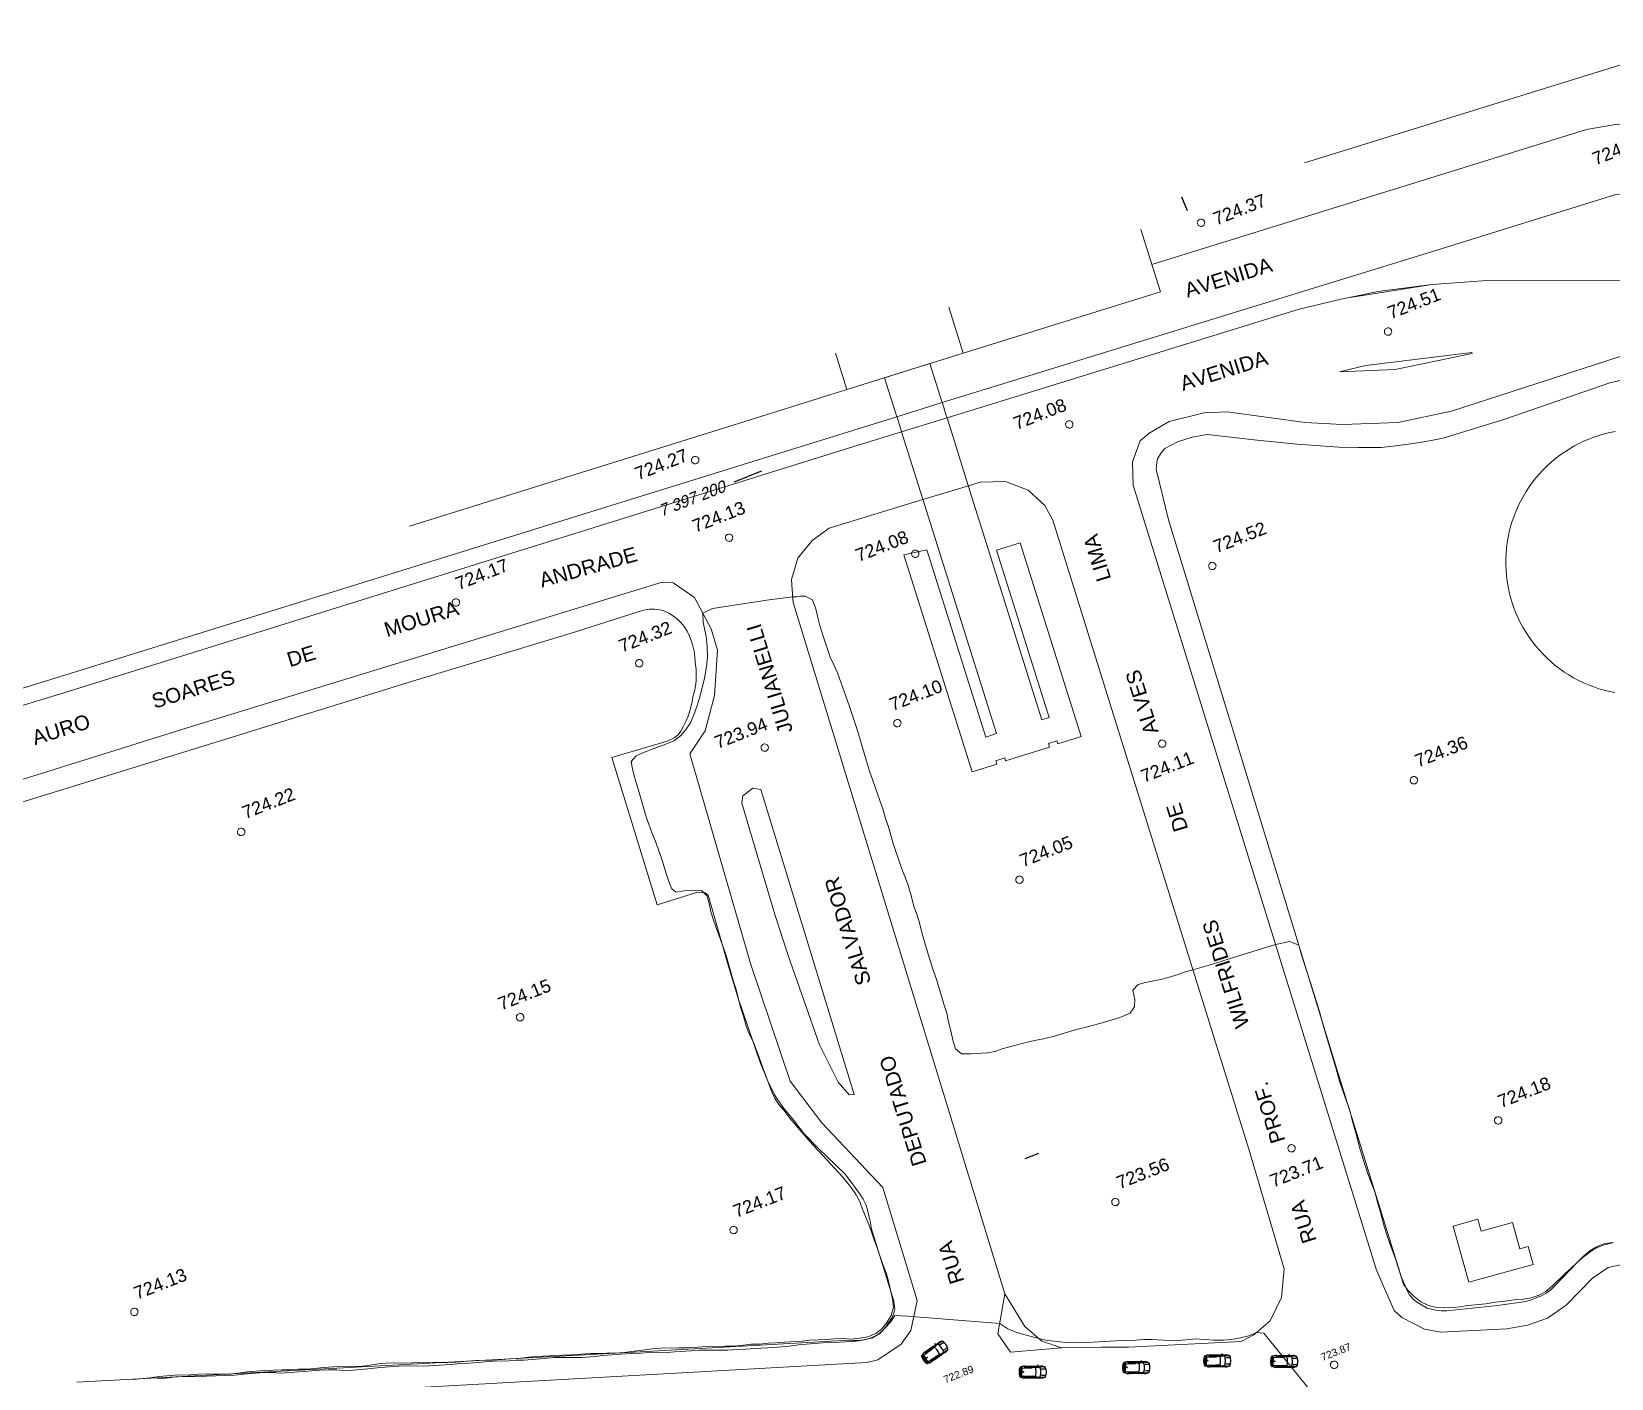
# Model space of a CAD drawing. Header units: millimetres. Extents: x 348 to 2201, y 118 to 1049.
# Drawn here: x 748 to 962.7, y 717.6 to 900.5 of the extents above; entities that cross this region are included whole.
import ezdxf
from ezdxf.enums import TextEntityAlignment as Align

# ---------------------------------------------------------------- set-up
doc = ezdxf.new("R2010")
doc.units = ezdxf.units.MM
for name, color, linetype, lineweight in [('100_SIST_VIARIO_MEIO_FIO', 1, 'Continuous', 18), ('108_SEP_FIS_CANT_CENT_ILHA', 7, 'Continuous', 18), ('118_PASSARELA', 9, 'Continuous', 18), ('144_P_DUPLA_ASF_TOP', 7, 'Continuous', 18), ('160_P_SIMP_ASF_TOP', 7, 'Continuous', 18), ('199_SEGMENTO_DE_VIA', 7, 'Continuous', 18), ('206_MURO_E_MURO_ARRIMO', 7, 'Continuous', 18), ('216_EDIF_NOTAVEL', 2, 'Continuous', 18), ('604_CURVA_INTERM', 7, 'Continuous', 18), ('606_PTO_COTADO', 9, 'Continuous', 18), ('608_PTO_COTADO_INTERVIA', 9, 'Continuous', 18), ('626_SEGM_CURVA_INTERM', 7, 'Continuous', 18), ('PA6_TEXTO', 3, 'Continuous', 18)]:
    doc.layers.add(name, color=color, linetype=linetype, lineweight=lineweight)
doc.layers.add('910_COORD_UTM_COR_ALEGRE', color=7, linetype='Continuous')
doc.styles.add('NORMAL', font='arial.ttf')
doc.styles.add('Style-Arial', font='arial.ttf')

# ---------------------------------------------------------------- blocks, each defined once
blk = doc.blocks.new('SP09')
at = {"color": 0, "linetype": 'Continuous'}
blk.add_lwpolyline([(-0.03, -0.51), (-0.14, -0.49), (-0.24, -0.46), (-0.31, -0.42), (-0.35, -0.39), (-0.42, -0.31), (-0.47, -0.24), (-0.51, -0.15), (-0.52, -0.09), (-0.52, 0.03), (-0.51, 0.11), (-0.48, 0.2), (-0.44, 0.27), (-0.4, 0.33), (-0.32, 0.39), (-0.23, 0.44), (-0.15, 0.48), (-0.1, 0.48), (-0.03, 0.48), (0.08, 0.48), (0.19, 0.44), (0.27, 0.4), (0.35, 0.32), (0.41, 0.23), (0.46, 0.11), (0.48, 0.03), (0.48, -0.03), (0.47, -0.08), (0.44, -0.21), (0.38, -0.3), (0.31, -0.38), (0.23, -0.44), (0.1, -0.49), (0.02, -0.51)], close=True, dxfattribs=at)
blk = doc.blocks.new('SP10')
at = {"color": 0, "linetype": 'Continuous'}
blk.add_lwpolyline([(-0.03, -0.51), (-0.14, -0.49), (-0.24, -0.46), (-0.31, -0.42), (-0.35, -0.39), (-0.42, -0.31), (-0.47, -0.24), (-0.51, -0.15), (-0.52, -0.09), (-0.52, 0.03), (-0.51, 0.11), (-0.48, 0.2), (-0.44, 0.27), (-0.4, 0.33), (-0.32, 0.39), (-0.23, 0.44), (-0.15, 0.48), (-0.1, 0.48), (-0.03, 0.48), (0.08, 0.48), (0.19, 0.44), (0.27, 0.4), (0.35, 0.32), (0.41, 0.23), (0.46, 0.11), (0.48, 0.03), (0.48, -0.03), (0.47, -0.08), (0.44, -0.21), (0.38, -0.3), (0.31, -0.38), (0.23, -0.44), (0.1, -0.49), (0.02, -0.51)], close=True, dxfattribs=at)

msp = doc.modelspace()

# ---------------------------------------------------------------- linework, layer by layer
at = {"linetype": 'ByBlock'}
for p, q in [((869.21, 720.69), (870.33, 721.5)), ((870.11, 721.4), (869.53, 721)), ((869.6, 721.19), (869.62, 721.07)), ((869.61, 721.21), (869.64, 721.08)), ((870.09, 721.51), (870.11, 721.41)), ((870.13, 721.62), (870.18, 721.39)), ((870.2, 721.58), (870.22, 721.5)), ((870.25, 721.49), (870.29, 721.53)), ((870.66, 721.82), (870.29, 721.53)), ((870.69, 721.79), (870.33, 721.5)), ((870.66, 721.82), (870.97, 722.12)), ((870.69, 721.79), (871.03, 722.12)), ((870.74, 722.22), (870.73, 722.21)), ((870.73, 722.21), (870.86, 722.12)), ((870.76, 722.23), (870.74, 722.22)), ((870.81, 722.22), (870.76, 722.23)), ((870.97, 722.12), (870.81, 722.22)), ((870.86, 722.12), (870.88, 722.16)), ((870.87, 722.14), (870.94, 722.1)), ((869.11, 720.66), (868.99, 720.65)), ((869.11, 720.85), (869, 720.75)), ((869.21, 720.69), (869.51, 720.25)), ((869.51, 721), (869.38, 721.01)), ((869.71, 720.39), (869.46, 720.22)), ((869.72, 720.38), (869.46, 720.21)), ((869.46, 720.22), (869.46, 720.21)), ((869.81, 719.81), (869.52, 720.25)), ((869.75, 719.72), (869.7, 719.62)), ((869.93, 719.66), (869.79, 719.59)), ((869.81, 719.81), (870.97, 720.56)), ((870.21, 719.98), (870.18, 719.85)), ((870.8, 720.38), (870.22, 719.99)), ((870.43, 719.99), (870.32, 720.06)), ((870.44, 719.99), (870.33, 720.06)), ((871.01, 720.33), (870.82, 720.46)), ((870.9, 720.33), (870.82, 720.38)), ((870.94, 720.48), (870.99, 720.51)), ((871.01, 720.4), (870.94, 720.45)), ((871.37, 720.79), (870.97, 720.56)), ((871.39, 720.74), (870.99, 720.51)), ((871.37, 720.79), (871.8, 720.98)), ((871.39, 720.74), (871.79, 720.92)), ((871.43, 720.66), (871.47, 720.65)), ((871.47, 720.65), (871.49, 720.63)), ((871.49, 720.63), (871.5, 720.62)), ((871.74, 720.82), (871.79, 720.83)), ((871.76, 720.83), (871.75, 720.91)), ((882.47, 718.97), (882.37, 719.03)), ((882.58, 719.13), (882.43, 719.1)), ((882.99, 719.02), (882.89, 719.11)), ((883.71, 719.02), (883, 719.02)), ((883.18, 719.14), (883.12, 719.02)), ((883.19, 719.14), (883.14, 719.02)), ((883.76, 719.12), (883.72, 719.03)), ((883.85, 719.19), (883.77, 718.97)), ((883.89, 719.12), (883.86, 719.04)), ((883.87, 719.02), (883.94, 719.02)), ((884.4, 719.05), (883.94, 719.02)), ((884.41, 719.01), (883.95, 718.97)), ((884.4, 719.05), (884.83, 719.13)), ((884.41, 719.01), (884.88, 719.09)), ((884.69, 719.34), (884.68, 719.34)), ((884.68, 719.34), (884.73, 719.19)), ((884.72, 719.34), (884.69, 719.34)), ((884.76, 719.3), (884.72, 719.34)), ((884.73, 719.19), (884.78, 719.21)), ((884.75, 719.2), (884.79, 719.12)), ((884.83, 719.13), (884.76, 719.3)), ((896.53, 719.58), (896.43, 719.64)), ((896.64, 719.74), (896.49, 719.71)), ((896.87, 719.02), (896.57, 719.02)), ((896.57, 719.02), (896.57, 719.01)), ((896.87, 719.01), (896.57, 719.01)), ((896.63, 719.55), (898.01, 719.58)), ((896.63, 719.55), (896.63, 719.02)), ((896.63, 718.49), (896.63, 719.01)), ((897.05, 719.63), (896.95, 719.72)), ((897.77, 719.63), (897.06, 719.63)), ((897.23, 719.75), (897.18, 719.63)), ((897.25, 719.75), (897.2, 719.63)), ((897.82, 719.73), (897.78, 719.64)), ((897.91, 719.8), (897.83, 719.58)), ((897.95, 719.73), (897.92, 719.65)), ((897.93, 719.63), (897.99, 719.63)), ((898.46, 719.66), (897.99, 719.63)), ((898.47, 719.62), (898.01, 719.58)), ((898.46, 719.66), (898.89, 719.74)), ((898.47, 719.62), (898.93, 719.7)), ((898.75, 719.95), (898.74, 719.95)), ((898.74, 719.95), (898.79, 719.8)), ((898.78, 719.95), (898.75, 719.95)), ((898.81, 719.91), (898.78, 719.95)), ((898.79, 719.8), (898.84, 719.82)), ((898.89, 719.74), (898.81, 719.91)), ((898.81, 719.81), (898.85, 719.74)), ((907.53, 720.5), (907.43, 720.56)), ((907.53, 719.36), (907.43, 719.31)), ((907.64, 720.65), (907.49, 720.63)), ((907.64, 719.21), (907.49, 719.23)), ((907.87, 719.94), (907.57, 719.93)), ((907.87, 719.92), (907.57, 719.93)), ((907.57, 719.93), (907.57, 719.93)), ((907.63, 720.46), (909.01, 720.5)), ((907.63, 720.46), (907.63, 719.94)), ((907.63, 719.4), (907.63, 719.93)), ((907.63, 719.4), (909.01, 719.36)), ((908.05, 720.55), (907.95, 720.64)), ((908.05, 719.31), (907.95, 719.23)), ((908.77, 720.54), (908.07, 720.54)), ((908.77, 719.32), (908.07, 719.32)), ((908.24, 720.66), (908.18, 720.54)), ((908.24, 719.2), (908.18, 719.32)), ((908.26, 720.67), (908.2, 720.54)), ((908.26, 719.2), (908.2, 719.32)), ((908.82, 720.65), (908.79, 720.56)), ((908.82, 719.21), (908.79, 719.31)), ((908.92, 720.71), (908.83, 720.49)), ((908.92, 719.15), (908.83, 719.37)), ((908.95, 720.65), (908.92, 720.57)), ((908.95, 719.22), (908.92, 719.3)), ((908.94, 720.54), (909, 720.55)), ((908.94, 719.32), (909, 719.32)), ((909.46, 720.58), (909, 720.55)), ((909.46, 719.28), (909, 719.32)), ((909.47, 720.54), (909.01, 720.5)), ((909.47, 719.33), (909.01, 719.36)), ((909.44, 719.19), (909.47, 719.15)), ((909.46, 720.58), (909.89, 720.66)), ((909.46, 719.28), (909.89, 719.2)), ((909.47, 720.54), (909.94, 720.62)), ((909.47, 719.33), (909.94, 719.24)), ((909.47, 719.15), (909.48, 719.13)), ((909.48, 719.13), (909.48, 719.12)), ((909.76, 720.87), (909.75, 720.86)), ((909.75, 720.86), (909.79, 720.72)), ((909.78, 720.86), (909.76, 720.87)), ((909.82, 720.83), (909.78, 720.86)), ((909.79, 720.72), (909.84, 720.73)), ((909.79, 719.15), (909.84, 719.13)), ((909.89, 720.66), (909.82, 720.83)), ((909.82, 720.72), (909.85, 720.65)), ((909.82, 719.14), (909.85, 719.21)), ((916.63, 720.42), (916.52, 720.48)), ((916.63, 719.29), (916.52, 719.23)), ((916.73, 720.58), (916.58, 720.55)), ((916.73, 719.13), (916.58, 719.16)), ((916.97, 719.86), (916.66, 719.86)), ((916.66, 719.86), (916.66, 719.85)), ((916.97, 719.85), (916.66, 719.85)), ((916.72, 720.39), (918.1, 720.42)), ((916.72, 720.39), (916.72, 719.86)), ((916.72, 719.32), (916.72, 719.85)), ((916.72, 719.32), (918.1, 719.29)), ((917.15, 720.47), (917.05, 720.56)), ((917.15, 719.24), (917.05, 719.15)), ((917.86, 720.47), (917.16, 720.47)), ((917.86, 719.24), (917.16, 719.24)), ((917.33, 720.59), (917.28, 720.47)), ((917.33, 719.12), (917.28, 719.24)), ((917.35, 720.59), (917.29, 720.47)), ((917.35, 719.12), (917.29, 719.24)), ((917.92, 720.57), (917.88, 720.48)), ((917.92, 719.14), (917.88, 719.23)), ((918.01, 720.64), (917.92, 720.42)), ((918.01, 719.07), (917.92, 719.29)), ((918.05, 720.57), (918.01, 720.49)), ((918.05, 719.14), (918.01, 719.22)), ((918.03, 720.47), (918.09, 720.47)), ((918.03, 719.24), (918.09, 719.24)), ((918.55, 720.5), (918.09, 720.47)), ((918.55, 719.21), (918.09, 719.24)), ((918.56, 720.46), (918.1, 720.42)), ((918.56, 719.25), (918.1, 719.29)), ((918.53, 719.11), (918.57, 719.08)), ((918.55, 720.5), (918.98, 720.58)), ((918.55, 719.21), (918.98, 719.13)), ((918.56, 720.46), (919.03, 720.54)), ((918.56, 719.25), (919.03, 719.17)), ((918.57, 719.08), (918.57, 719.05)), ((918.57, 719.05), (918.57, 719.04)), ((918.85, 720.79), (918.84, 720.79)), ((918.84, 720.79), (918.89, 720.64)), ((918.87, 720.79), (918.85, 720.79)), ((918.91, 720.75), (918.87, 720.79)), ((918.89, 720.64), (918.93, 720.66)), ((918.89, 719.07), (918.93, 719.05)), ((918.98, 720.58), (918.91, 720.75)), ((918.91, 720.65), (918.94, 720.58)), ((918.91, 719.06), (918.94, 719.14)), ((882.47, 717.84), (882.37, 717.78)), ((882.58, 717.68), (882.43, 717.71)), ((882.81, 718.41), (882.51, 718.41)), ((882.51, 718.41), (882.51, 718.4)), ((882.81, 718.4), (882.51, 718.4)), ((882.57, 718.94), (883.95, 718.97)), ((882.57, 718.93), (882.57, 718.41)), ((882.57, 717.87), (882.57, 718.4)), ((882.57, 717.87), (883.95, 717.84)), ((882.99, 717.79), (882.89, 717.7)), ((883.71, 717.79), (883, 717.79)), ((883.18, 717.67), (883.12, 717.79)), ((883.19, 717.67), (883.14, 717.79)), ((883.76, 717.69), (883.72, 717.78)), ((883.85, 717.62), (883.77, 717.84)), ((883.89, 717.69), (883.86, 717.77)), ((883.87, 717.79), (883.94, 717.79)), ((884.4, 717.76), (883.94, 717.79)), ((884.41, 717.8), (883.95, 717.84)), ((884.38, 717.66), (884.41, 717.63)), ((884.4, 717.76), (884.83, 717.68)), ((884.41, 717.8), (884.88, 717.72)), ((884.41, 717.63), (884.42, 717.6)), ((884.42, 717.6), (884.42, 717.59)), ((884.73, 717.62), (884.78, 717.6)), ((884.75, 717.61), (884.79, 717.68)), ((896.53, 718.45), (896.43, 718.39)), ((896.64, 718.29), (896.49, 718.32)), ((896.63, 718.48), (898.01, 718.45)), ((897.05, 718.4), (896.95, 718.31)), ((897.77, 718.4), (897.06, 718.4)), ((897.23, 718.28), (897.18, 718.4)), ((897.25, 718.28), (897.2, 718.4)), ((897.82, 718.3), (897.78, 718.39)), ((897.91, 718.23), (897.83, 718.45)), ((897.95, 718.3), (897.92, 718.38)), ((897.93, 718.4), (897.99, 718.4)), ((898.46, 718.37), (897.99, 718.4)), ((898.47, 718.41), (898.01, 718.45)), ((898.44, 718.27), (898.47, 718.24)), ((898.46, 718.37), (898.89, 718.29)), ((898.47, 718.41), (898.93, 718.33)), ((898.47, 718.24), (898.48, 718.21)), ((898.48, 718.21), (898.47, 718.2)), ((898.79, 718.23), (898.84, 718.21)), ((898.81, 718.22), (898.85, 718.3))]:
    msp.add_line(p, q, dxfattribs=at)
for centre, radius, start, end in [((871.04, 718.39), 3.2, 116.9287, 124.2709), ((891.52, 690.56), 37.67, 124.7194, 126.0013), ((890.98, 691.49), 36.63, 123.26, 125.7131), ((870.07, 721.51), 0.0178, 13.0521, 124.7194), ((870.1, 721.41), 0.0178, 304.3312, 13.0521), ((870.25, 721.6), 0.0533, 124.5455, 193.0521), ((890.98, 691.49), 36.6, 123.2309, 124.5455), ((870.24, 721.5), 0.016, 193.0521, 305.8386), ((869.37, 720.15), 2.1, 34.3312, 51.063), ((890.98, 691.49), 36.63, 122.9493, 123.1904), ((871.15, 721.99), 0.178, 55.3844, 134.5013), ((872.33, 720.93), 1.82, 121.6198, 134.5054), ((869.37, 720.15), 2.1, 17.5994, 34.3312), ((873.06, 719.89), 2.99, 115.6118, 130.5049), ((870.51, 721.06), 1.31, 29.6871, 55.3844), ((871.43, 722.42), 0.0863, 85.6441, 126.8573), ((871.45, 722.68), 0.178, 265.6441, 298.3417), ((873.32, 719.73), 2.99, 115.9175, 127.7872), ((871.84, 721.95), 0.657, 106.3843, 118.3417), ((870.63, 720.88), 1.31, 13.278, 38.9754), ((871.73, 722.39), 0.204, 57.1306, 110.2941), ((871.73, 721.14), 0.178, 294.1611, 13.278), ((870.89, 721.19), 1.66, 34.3312, 55.3372), ((870.47, 723.68), 2.99, 298.1575, 313.0507), ((871.18, 722.62), 1.82, 294.157, 307.0426), ((870.42, 723.98), 2.99, 300.8752, 312.7449), ((870.89, 721.19), 1.66, 13.3252, 34.3312), ((872.23, 721.24), 0.0863, 301.8051, 343.0183), ((872.48, 721.16), 0.178, 130.3207, 163.0183), ((871.94, 721.8), 0.657, 310.3207, 322.2781), ((872.31, 721.53), 0.204, 318.3683, 11.5318), ((869.11, 720.62), 0.162, 131.1116, 196.0509), ((869.13, 720.28), 0.437, 83.3508, 113.2153), ((869, 720.6), 0.0563, 100.978, 199.205), ((870.88, 721.13), 2.01, 195.991, 213.1295), ((870.9, 721.15), 1.96, 194.6292, 213.1963), ((869, 720.99), 0.178, 310.3207, 343.0183), ((869.12, 720.61), 0.0533, 17.037, 95.0372), ((869.25, 720.91), 0.0863, 121.8051, 163.0183), ((870.93, 721.16), 1.84, 196.9421, 212.933), ((869.17, 720.66), 0.0533, 34.3312, 83.3508), ((869.29, 720.96), 0.0863, 121.8051, 163.0183), ((870.83, 721.2), 2.01, 215.5329, 232.6714), ((870.85, 721.21), 1.96, 215.4662, 234.0332), ((869.38, 721.03), 0.0124, 126.1249, 254.8089), ((870.88, 721.24), 1.84, 215.7294, 231.7203), ((869.52, 721.01), 0.0178, 262.6859, 304.3312), ((869.65, 719.65), 0.0563, 229.4574, 327.6844), ((869.71, 719.73), 0.162, 232.6115, 297.5508), ((869.71, 720.39), 0.0268, 228.0915, 200.5709), ((869.71, 720.39), 0.00665, 304.3312, 124.3312), ((869.4, 719.88), 0.437, 315.4471, 345.3116), ((869.7, 719.75), 0.0533, 333.6252, 51.6254), ((869.77, 719.78), 0.0533, 345.3116, 34.3312), ((870.01, 719.5), 0.178, 85.6441, 118.3417), ((870.03, 719.76), 0.0863, 265.6441, 306.8573), ((870.09, 719.78), 0.0863, 265.6441, 306.8573), ((868.34, 722.35), 3.2, 304.3915, 311.7337), ((870.19, 719.85), 0.0124, 173.8535, 302.5375), ((849.87, 751.55), 37.67, 302.6611, 303.943), ((870.23, 719.97), 0.0178, 124.3312, 165.9765), ((850.54, 750.7), 36.63, 302.9493, 305.4024), ((870.81, 720.37), 0.0178, 55.6103, 124.3312), ((870.89, 720.31), 0.0178, 303.943, 55.6103), ((870.94, 720.47), 0.016, 122.8238, 235.6103), ((871.04, 720.45), 0.0533, 235.6103, 304.1169), ((850.54, 750.7), 36.6, 304.1169, 305.4315), ((850.54, 750.7), 36.63, 305.472, 305.7131), ((884.22, 718.37), 1.96, 160.298, 178.865), ((882.45, 718.94), 0.162, 96.7804, 161.7197), ((882.35, 718.98), 0.0563, 66.6468, 164.8738), ((882.27, 718.64), 0.437, 49.0196, 78.8841), ((882.56, 719.3), 0.178, 275.9895, 308.6871), ((882.72, 719.1), 0.0863, 87.4739, 128.6871), ((882.78, 719.12), 0.0863, 87.4739, 128.6871), ((882.78, 716.01), 3.2, 82.5975, 89.9397), ((882.9, 719.12), 0.0124, 91.7937, 220.4777), ((884, 681.48), 37.67, 90.3882, 91.6701), ((883, 719.03), 0.0178, 228.3547, 270), ((884.08, 682.55), 36.63, 88.9288, 91.3819), ((883.71, 719.03), 0.0178, 270, 338.7209), ((883.74, 719.13), 0.0178, 338.7209, 90.3882), ((883.87, 719.03), 0.016, 158.7209, 271.5074), ((883.94, 719.1), 0.0533, 90.2143, 158.7209), ((884.08, 682.55), 36.6, 88.8997, 90.2143), ((882.4, 718.4), 2.1, 0, 16.7318), ((884.08, 682.55), 36.63, 88.6181, 88.8592), ((884.91, 718.92), 0.178, 21.0532, 100.1701), ((885.28, 717.38), 1.82, 87.2886, 100.1742), ((885.3, 716.11), 2.99, 81.2806, 96.1737), ((885.37, 719.12), 0.0863, 51.3129, 92.5261), ((885.54, 719.32), 0.178, 231.3129, 264.0105), ((885.45, 718.49), 0.657, 72.0531, 84.0105), ((885.6, 718.92), 0.204, 22.7994, 75.9629), ((898.25, 718.97), 2.01, 161.6598, 178.7983), ((898.25, 719.06), 2.01, 181.2017, 198.3402), ((898.28, 718.98), 1.96, 160.298, 178.865), ((898.28, 719.05), 1.96, 181.135, 199.702), ((896.5, 719.55), 0.162, 96.7804, 161.7197), ((896.4, 719.59), 0.0563, 66.6468, 164.8738), ((896.32, 719.26), 0.437, 49.0196, 78.8841), ((898.31, 718.97), 1.84, 162.6109, 178.6018), ((898.31, 719.06), 1.84, 181.3982, 197.3891), ((896.5, 719.54), 0.0533, 342.7058, 60.706), ((896.58, 719.55), 0.0533, 0, 49.0196), ((896.62, 719.92), 0.178, 275.9895, 308.6871), ((896.78, 719.71), 0.0863, 87.4739, 128.6871), ((896.84, 719.73), 0.0863, 87.4739, 128.6871), ((896.84, 716.62), 3.2, 82.5975, 89.9397), ((896.87, 719.02), 0.0268, 193.7603, 166.2397), ((896.87, 719.02), 0.00665, 270, 90), ((896.96, 719.73), 0.0124, 91.7937, 220.4777), ((898.06, 682.09), 37.67, 90.3882, 91.6701), ((897.06, 719.65), 0.0178, 228.3547, 270), ((898.14, 683.16), 36.63, 88.9288, 91.3819), ((897.77, 719.65), 0.0178, 270, 338.7209), ((897.8, 719.74), 0.0178, 338.7209, 90.3882), ((897.93, 719.64), 0.016, 158.7209, 271.5074), ((898, 719.71), 0.0533, 90.2143, 158.7209), ((898.14, 683.16), 36.6, 88.8997, 90.2143), ((896.46, 719.02), 2.1, 0, 16.7318), ((896.46, 719.02), 2.1, 343.2682, 0), ((898.14, 683.16), 36.63, 88.6181, 88.8592), ((898.97, 719.53), 0.178, 21.0532, 100.1701), ((899.34, 717.99), 1.82, 87.2886, 100.1742), ((899.35, 716.72), 2.99, 81.2806, 96.1737), ((897.91, 719.12), 1.31, 355.3559, 21.0532), ((897.91, 718.91), 1.31, 338.9468, 4.6441), ((899.48, 716.44), 2.99, 81.5863, 93.456), ((899.43, 719.73), 0.0863, 51.3129, 92.5261), ((899.6, 719.93), 0.178, 231.3129, 264.0105), ((899.51, 719.1), 0.657, 72.0531, 84.0105), ((899.66, 719.53), 0.204, 22.7994, 75.9629), ((898.3, 719.02), 1.66, 0, 21.006), ((898.3, 719.02), 1.66, 338.994, 0), ((909.26, 719.89), 2.01, 161.6598, 178.7983), ((909.26, 719.97), 2.01, 181.2017, 198.3402), ((909.28, 719.89), 1.96, 160.298, 178.865), ((909.28, 719.97), 1.96, 181.135, 199.702), ((907.51, 720.47), 0.162, 96.7804, 161.7197), ((907.41, 720.51), 0.0563, 66.6468, 164.8738), ((907.51, 719.39), 0.162, 198.2803, 263.2196), ((907.41, 719.36), 0.0563, 195.1262, 293.3532), ((907.33, 720.17), 0.437, 49.0196, 78.8841), ((907.33, 719.69), 0.437, 281.1159, 310.9804), ((909.32, 719.89), 1.84, 162.6109, 178.6018), ((909.32, 719.98), 1.84, 181.3982, 197.3891), ((907.51, 720.45), 0.0533, 342.7058, 60.706), ((907.51, 719.41), 0.0533, 299.294, 17.2942), ((907.58, 720.46), 0.0533, 0, 49.0196), ((907.58, 719.4), 0.0533, 310.9804, 0), ((907.62, 720.83), 0.178, 275.9895, 308.6871), ((907.62, 719.03), 0.178, 51.3129, 84.0105), ((907.79, 720.63), 0.0863, 87.4739, 128.6871), ((907.79, 719.24), 0.0863, 231.3129, 272.5261), ((907.84, 720.64), 0.0863, 87.4739, 128.6871), ((907.84, 719.22), 0.0863, 231.3129, 272.5261), ((907.84, 717.53), 3.2, 82.5975, 89.9397), ((907.87, 719.93), 0.0268, 193.7603, 166.2397), ((907.84, 722.33), 3.2, 270.0603, 277.4025), ((907.87, 719.93), 0.00665, 270, 90), ((907.96, 720.65), 0.0124, 91.7937, 220.4777), ((907.96, 719.22), 0.0124, 139.5223, 268.2063), ((909.06, 683.01), 37.67, 90.3882, 91.6701), ((909.06, 756.86), 37.67, 268.3299, 269.6118), ((908.07, 720.56), 0.0178, 228.3547, 270), ((908.07, 719.3), 0.0178, 90, 131.6453), ((909.14, 684.08), 36.63, 88.9288, 91.3819), ((909.14, 755.78), 36.63, 268.6181, 271.0712), ((908.77, 720.56), 0.0178, 270, 338.7209), ((908.77, 719.3), 0.0178, 21.2791, 90), ((908.81, 720.66), 0.0178, 338.7209, 90.3882), ((908.81, 719.21), 0.0178, 269.6118, 21.2791), ((908.94, 720.56), 0.016, 158.7209, 271.5074), ((908.94, 719.3), 0.016, 88.4926, 201.2791), ((909, 720.63), 0.0533, 90.2143, 158.7209), ((909, 719.24), 0.0533, 201.2791, 269.7857), ((909.14, 684.08), 36.6, 88.8997, 90.2143), ((909.14, 755.78), 36.6, 269.7857, 271.1003), ((907.46, 719.93), 2.1, 0, 16.7318), ((907.46, 719.93), 2.1, 343.2682, 0), ((909.14, 684.08), 36.63, 88.6181, 88.8592), ((909.14, 755.78), 36.63, 271.1408, 271.3819), ((909.97, 720.44), 0.178, 21.0532, 100.1701), ((909.97, 719.42), 0.178, 259.8299, 338.9468), ((910.34, 718.91), 1.82, 87.2886, 100.1742), ((910.34, 720.95), 1.82, 259.8258, 272.7114), ((910.36, 717.64), 2.99, 81.2806, 96.1737), ((910.36, 722.22), 2.99, 263.8263, 278.7194), ((908.91, 720.04), 1.31, 355.3559, 21.0532), ((908.91, 719.83), 1.31, 338.9468, 4.6441), ((910.48, 717.36), 2.99, 81.5863, 93.456), ((910.48, 722.51), 2.99, 266.544, 278.4137), ((910.43, 720.64), 0.0863, 51.3129, 92.5261), ((910.43, 719.22), 0.0863, 267.4739, 308.6871), ((910.6, 720.85), 0.178, 231.3129, 264.0105), ((910.6, 719.01), 0.178, 95.9895, 128.6871), ((910.51, 720.02), 0.657, 72.0531, 84.0105), ((910.51, 719.84), 0.657, 275.9895, 287.9469), ((910.67, 720.45), 0.204, 22.7994, 75.9629), ((910.67, 719.41), 0.204, 284.0371, 337.2006), ((909.3, 719.93), 1.66, 0, 21.006), ((909.3, 719.93), 1.66, 338.994, 0), ((918.35, 719.81), 2.01, 161.6598, 178.7983), ((918.35, 719.9), 2.01, 181.2017, 198.3402), ((918.38, 719.82), 1.96, 160.298, 178.865), ((918.38, 719.89), 1.96, 181.135, 199.702), ((916.6, 720.39), 0.162, 96.7804, 161.7197), ((916.5, 720.43), 0.0563, 66.6468, 164.8738), ((916.6, 719.32), 0.162, 198.2803, 263.2196), ((916.5, 719.28), 0.0563, 195.1262, 293.3532), ((916.42, 720.1), 0.437, 49.0196, 78.8841), ((916.42, 719.61), 0.437, 281.1159, 310.9804), ((918.41, 719.81), 1.84, 162.6109, 178.6018), ((918.41, 719.9), 1.84, 181.3982, 197.3891), ((916.6, 720.38), 0.0533, 342.7058, 60.706), ((916.6, 719.33), 0.0533, 299.294, 17.2942), ((916.67, 720.39), 0.0533, 0, 49.0196), ((916.67, 719.32), 0.0533, 310.9804, 0), ((916.71, 720.76), 0.178, 275.9895, 308.6871), ((916.71, 718.95), 0.178, 51.3129, 84.0105), ((916.88, 720.55), 0.0863, 87.4739, 128.6871), ((916.88, 719.16), 0.0863, 231.3129, 272.5261), ((916.94, 720.57), 0.0863, 87.4739, 128.6871), ((916.94, 719.14), 0.0863, 231.3129, 272.5261), ((916.94, 717.46), 3.2, 82.5975, 89.9397), ((916.97, 719.86), 0.0268, 193.7603, 166.2397), ((916.94, 722.25), 3.2, 270.0603, 277.4025), ((916.97, 719.86), 0.00665, 270, 90), ((917.06, 720.57), 0.0124, 91.7937, 220.4777), ((917.06, 719.14), 0.0124, 139.5223, 268.2063), ((918.15, 682.93), 37.67, 90.3882, 91.6701), ((918.15, 756.78), 37.67, 268.3299, 269.6118), ((917.16, 720.49), 0.0178, 228.3547, 270), ((917.16, 719.22), 0.0178, 90, 131.6453), ((918.23, 684), 36.63, 88.9288, 91.3819), ((918.23, 755.71), 36.63, 268.6181, 271.0712), ((917.86, 720.49), 0.0178, 270, 338.7209), ((917.86, 719.22), 0.0178, 21.2791, 90), ((917.9, 720.58), 0.0178, 338.7209, 90.3882), ((917.9, 719.13), 0.0178, 269.6118, 21.2791), ((918.03, 720.48), 0.016, 158.7209, 271.5074), ((918.03, 719.23), 0.016, 88.4926, 201.2791), ((918.09, 720.55), 0.0533, 90.2143, 158.7209), ((918.09, 719.16), 0.0533, 201.2791, 269.7857), ((918.23, 684), 36.6, 88.8997, 90.2143), ((918.23, 755.71), 36.6, 269.7857, 271.1003), ((916.56, 719.86), 2.1, 0, 16.7318), ((916.56, 719.86), 2.1, 343.2682, 0), ((918.23, 684), 36.63, 88.6181, 88.8592), ((918.23, 755.71), 36.63, 271.1408, 271.3819), ((919.06, 720.37), 0.178, 21.0532, 100.1701), ((919.06, 719.34), 0.178, 259.8299, 338.9468), ((919.44, 718.83), 1.82, 87.2886, 100.1742), ((919.44, 720.88), 1.82, 259.8258, 272.7114), ((919.45, 717.56), 2.99, 81.2806, 96.1737), ((919.45, 722.15), 2.99, 263.8263, 278.7194), ((918.01, 719.96), 1.31, 355.3559, 21.0532), ((918.01, 719.75), 1.31, 338.9468, 4.6441), ((919.58, 717.28), 2.99, 81.5863, 93.456), ((919.58, 722.43), 2.99, 266.544, 278.4137), ((919.53, 720.57), 0.0863, 51.3129, 92.5261), ((919.53, 719.14), 0.0863, 267.4739, 308.6871), ((919.69, 720.77), 0.178, 231.3129, 264.0105), ((919.69, 718.94), 0.178, 95.9895, 128.6871), ((919.61, 719.94), 0.657, 72.0531, 84.0105), ((919.61, 719.77), 0.657, 275.9895, 287.9469), ((919.76, 720.37), 0.204, 22.7994, 75.9629), ((919.76, 719.34), 0.204, 284.0371, 337.2006), ((918.4, 719.86), 1.66, 0, 21.006), ((918.4, 719.86), 1.66, 338.994, 0), ((884.19, 718.36), 2.01, 161.6598, 178.7983), ((884.19, 718.45), 2.01, 181.2017, 198.3402), ((884.22, 718.44), 1.96, 181.135, 199.702), ((882.45, 717.87), 0.162, 198.2803, 263.2196), ((882.35, 717.83), 0.0563, 195.1262, 293.3532), ((882.27, 718.16), 0.437, 281.1159, 310.9804), ((884.25, 718.36), 1.84, 162.6109, 178.6018), ((884.25, 718.45), 1.84, 181.3982, 197.3891), ((882.44, 718.93), 0.0533, 342.7058, 60.706), ((882.44, 717.88), 0.0533, 299.294, 17.2942), ((882.52, 718.93), 0.0533, 0, 49.0196), ((882.52, 717.87), 0.0533, 310.9804, 0), ((882.56, 717.5), 0.178, 51.3129, 84.0105), ((882.72, 717.71), 0.0863, 231.3129, 272.5261), ((882.78, 717.69), 0.0863, 231.3129, 272.5261), ((882.78, 720.8), 3.2, 270.0603, 277.4025), ((882.81, 718.4), 0.0268, 193.7603, 166.2397), ((882.81, 718.4), 0.00665, 270, 90), ((882.9, 717.69), 0.0124, 139.5223, 268.2063), ((884, 755.33), 37.67, 268.3299, 269.6118), ((883, 717.77), 0.0178, 90, 131.6453), ((884.08, 754.26), 36.63, 268.6181, 271.0712), ((883.71, 717.77), 0.0178, 21.2791, 90), ((883.74, 717.68), 0.0178, 269.6118, 21.2791), ((883.87, 717.78), 0.016, 88.4926, 201.2791), ((883.94, 717.71), 0.0533, 201.2791, 269.7857), ((884.08, 754.26), 36.6, 269.7857, 271.1003), ((882.4, 718.4), 2.1, 343.2682, 0), ((884.08, 754.26), 36.63, 271.1408, 271.3819), ((884.91, 717.89), 0.178, 259.8299, 338.9468), ((885.28, 719.43), 1.82, 259.8258, 272.7114), ((885.3, 720.7), 2.99, 263.8263, 278.7194), ((883.85, 718.51), 1.31, 355.3559, 21.0532), ((883.85, 718.3), 1.31, 338.9468, 4.6441), ((885.42, 715.83), 2.99, 81.5863, 93.456), ((885.42, 720.98), 2.99, 266.544, 278.4137), ((885.37, 717.69), 0.0863, 267.4739, 308.6871), ((885.54, 717.49), 0.178, 95.9895, 128.6871), ((885.45, 718.32), 0.657, 275.9895, 287.9469), ((885.6, 717.89), 0.204, 284.0371, 337.2006), ((884.24, 718.4), 1.66, 0, 21.006), ((884.24, 718.4), 1.66, 338.994, 0), ((896.5, 718.48), 0.162, 198.2803, 263.2196), ((896.4, 718.44), 0.0563, 195.1262, 293.3532), ((896.32, 718.77), 0.437, 281.1159, 310.9804), ((896.5, 718.49), 0.0533, 299.294, 17.2942), ((896.58, 718.49), 0.0533, 310.9804, 0), ((896.62, 718.12), 0.178, 51.3129, 84.0105), ((896.78, 718.32), 0.0863, 231.3129, 272.5261), ((896.84, 718.3), 0.0863, 231.3129, 272.5261), ((896.84, 721.41), 3.2, 270.0603, 277.4025), ((896.96, 718.3), 0.0124, 139.5223, 268.2063), ((898.06, 755.94), 37.67, 268.3299, 269.6118), ((897.06, 718.39), 0.0178, 90, 131.6453), ((898.14, 754.87), 36.63, 268.6181, 271.0712), ((897.77, 718.39), 0.0178, 21.2791, 90), ((897.8, 718.29), 0.0178, 269.6118, 21.2791), ((897.93, 718.39), 0.016, 88.4926, 201.2791), ((898, 718.32), 0.0533, 201.2791, 269.7857), ((898.14, 754.87), 36.6, 269.7857, 271.1003), ((898.14, 754.87), 36.63, 271.1408, 271.3819), ((898.97, 718.5), 0.178, 259.8299, 338.9468), ((899.34, 720.04), 1.82, 259.8258, 272.7114), ((899.35, 721.31), 2.99, 263.8263, 278.7194), ((899.48, 721.59), 2.99, 266.544, 278.4137), ((899.43, 718.3), 0.0863, 267.4739, 308.6871), ((899.6, 718.1), 0.178, 95.9895, 128.6871), ((899.51, 718.93), 0.657, 275.9895, 287.9469), ((899.66, 718.5), 0.204, 284.0371, 337.2006)]:
    msp.add_arc(centre, radius, start, end, dxfattribs=at)
at = {"layer": '100_SIST_VIARIO_MEIO_FIO'}
for points in [[(926.11, 847.11), (933.65, 847.36), (940.92, 848.91), (963.85, 856.34), (967.57, 856.99), (982.43, 856.95), (1006.04, 857.35), (1017.17, 858.8), (1027.46, 861.18), (1050.03, 868.16)], [(965.56, 733.33), (962.2, 732.61), (960.07, 731.16), (956.53, 727.49), (953.99, 725.75), (951.28, 724.77), (948.45, 724.27), (939.5, 723.85), (937.27, 724.25), (934.19, 725.8), (933.15, 726.77), (930.73, 732.26), (897.7, 838.89), (897.59, 842.06), (898.62, 844.87), (899.86, 845.95), (902.57, 847.5), (907.31, 848.69), (910.44, 848.84), (921.04, 847.38), (926.11, 847.11)], [(875.3, 838.79), (876.89, 839.28), (880.32, 839.35), (883.43, 838.21), (885.67, 836.09), (886.75, 834.13), (913.39, 748.7), (918.18, 732.43), (917.86, 728.56), (916.31, 725.39), (914.07, 723.47), (912.38, 722.54), (897.07, 721.81), (893.33, 721.78)], [(856.39, 833.04), (869.11, 836.91)], [(851.32, 825.34), (851.26, 826.08), (852.14, 828.97), (854.06, 831.37), (856.39, 833.04)], [(719.94, 790.54), (769.75, 806.09), (833.68, 825.71), (835.18, 825.6), (838.07, 823.63), (840.37, 819.34), (841.21, 816.46), (840.81, 810.28), (839.52, 805.49), (837.45, 802.37), (845.7, 773.91), (851.11, 757.92), (855.39, 752.28), (863.66, 743.5), (868.32, 728.12), (867.47, 724.04), (866.17, 722.21), (862.98, 720.05), (861.52, 719.73), (692.76, 710.27)], [(893.33, 721.78), (887.96, 721.72), (885.27, 722.6), (882.97, 724.58), (880.26, 729.03), (851.49, 822.93), (851.32, 825.34)]]:
    msp.add_lwpolyline(points, dxfattribs=at)
at = {"layer": '108_SEP_FIS_CANT_CENT_ILHA'}
for points in [[(920.98, 882.64), (978.11, 900.35), (981.62, 900.47), (984.52, 899.92), (986.61, 899.11), (990.4, 896.47), (991.24, 895.21), (991.12, 894.19), (990.7, 893.78), (981.64, 891.49), (966.96, 887.15), (963.48, 887.9), (959.29, 887.18), (900.23, 868.82)], [(871.74, 850.09), (938.21, 870.55), (963.25, 878.34), (966.13, 878.63), (967.67, 878.17), (969.6, 876.46), (970.85, 873.88), (970.77, 871.32), (969.41, 868.7), (968.45, 867.73), (966.01, 866.7), (945.16, 866.63), (938.31, 866.13)], [(926.86, 864.33), (930.93, 865.18), (938.31, 866.13)], [(938.31, 866.13), (926.86, 864.33)], [(926.13, 864.18), (920.23, 862.77), (872.4, 848.01)], [(926.86, 864.33), (926.6, 864.29), (926.13, 864.18)], [(926.13, 864.18), (926.86, 864.33)], [(844.69, 841.68), (865.57, 848.17)], [(866.22, 846.1), (860.48, 844.33), (845.51, 839.67)], [(739.39, 808.98), (844.69, 841.68)], [(845.51, 839.67), (753, 810.86), (716.89, 799.85)], [(880.26, 729.03), (879.3, 723.62), (881.03, 721.1), (887.96, 721.72)]]:
    msp.add_lwpolyline(points, dxfattribs=at)
for points in [[(943.7, 856.89), (929.29, 855.12), (925.72, 854.25), (933.29, 854.56), (943.75, 856.76)], [(850.82, 774.97), (855.09, 762.84), (857.61, 757.8), (859.12, 756.07), (859.79, 756.12), (847.11, 797.52), (846.03, 797.73), (844.66, 796.67), (844.53, 795.69), (848.99, 780.55)]]:
    msp.add_lwpolyline(points, close=True, dxfattribs=at)
at = {"layer": '118_PASSARELA'}
for points in [[(870.08, 855.38), (863.91, 853.45), (865.57, 848.17)], [(871.74, 850.09), (870.08, 855.38)], [(872.32, 848.25), (872.3, 848.31), (871.82, 849.85), (871.74, 850.09)], [(865.57, 848.17), (865.65, 847.91), (866.15, 846.34)], [(866.22, 846.1), (869.1, 836.95), (879.12, 805.12), (877.67, 804.66), (869.66, 830.1), (866.55, 829.39), (875.83, 799.92), (879.18, 800.98), (879.04, 801.44), (880.24, 801.82), (880.36, 801.42), (886.33, 803.29), (886.18, 803.79), (887.31, 804.14), (887.44, 803.72), (890.62, 804.72), (882.34, 831.04), (879.12, 830.03), (886.27, 807.3), (885.3, 806.99), (875.28, 838.84), (872.4, 848.01)], [(872.4, 848.01), (872.32, 848.25)], [(866.15, 846.34), (866.16, 846.29), (866.22, 846.1)]]:
    msp.add_lwpolyline(points, dxfattribs=at)
at = {"layer": '199_SEGMENTO_DE_VIA'}
for points in [[(865.57, 848.17), (871.74, 850.09)], [(872.4, 848.01), (866.22, 846.1)], [(869.11, 836.91), (875.3, 838.79)]]:
    msp.add_lwpolyline(points, dxfattribs=at)
at = {"layer": '206_MURO_E_MURO_ARRIMO'}
for p, q in [((948.19, 847.85), (962.44, 852.77)), ((962.44, 852.77), (966.14, 853.63)), ((939.82, 845.27), (948.19, 847.85)), ((905.68, 845.4), (907.75, 845.73)), ((907.75, 845.73), (914.55, 844.97)), ((901.49, 843.25), (901.99, 843.87)), ((901.99, 843.87), (903.73, 844.75)), ((903.73, 844.75), (905.68, 845.4)), ((914.55, 844.97), (919.96, 844.42)), ((919.96, 844.42), (925.61, 844.01)), ((925.61, 844.01), (928.27, 843.99)), ((928.27, 843.99), (931.42, 843.99)), ((931.42, 843.99), (933.31, 844.21)), ((933.31, 844.21), (935.43, 844.49)), ((935.43, 844.49), (937.43, 844.78)), ((937.43, 844.78), (939.82, 845.27)), ((900.82, 841.03), (900.88, 841.95)), ((900.88, 841.95), (901, 842.46)), ((901, 842.46), (901.49, 843.25)), ((902.5, 834.16), (900.82, 841.03)), ((925.32, 759.67), (902.5, 834.16)), ((831.91, 822.01), (832.66, 822.03)), ((832.66, 822.03), (833.4, 821.94)), ((821.21, 818.72), (831.17, 821.88)), ((831.17, 821.88), (831.91, 822.01)), ((833.4, 821.94), (833.91, 821.78)), ((833.91, 821.78), (834.6, 821.48)), ((834.6, 821.48), (835.24, 821.09)), ((835.24, 821.09), (835.82, 820.62)), ((835.82, 820.62), (836.21, 820.26)), ((836.21, 820.26), (836.69, 819.69)), ((799.78, 812.27), (821.21, 818.72)), ((836.69, 819.69), (837.1, 819.06)), ((837.1, 819.06), (837.41, 818.38)), ((837.41, 818.38), (837.65, 817.77)), ((837.65, 817.77), (837.88, 817.05)), ((837.88, 817.05), (838.04, 816.32)), ((838.04, 816.32), (838.14, 815.58)), ((838.14, 815.58), (838.18, 814.83)), ((838.18, 814.83), (838.3, 813.84)), ((838.3, 813.84), (838.33, 813.09)), ((775.85, 804.81), (799.78, 812.27)), ((838.21, 811.59), (838.08, 810.86)), ((838.3, 812.34), (838.21, 811.59)), ((838.33, 813.09), (838.3, 812.34)), ((837.81, 809.65), (837.65, 808.92)), ((837.88, 810.13), (837.81, 809.65)), ((838.08, 810.86), (837.88, 810.13)), ((837.21, 807.49), (836.93, 806.79)), ((837.46, 808.2), (837.21, 807.49)), ((837.65, 808.92), (837.46, 808.2)), ((835.88, 804.97), (835.34, 804.54)), ((836.23, 805.47), (835.88, 804.97)), ((836.6, 806.12), (836.23, 805.47)), ((836.93, 806.79), (836.6, 806.12)), ((737.63, 793.01), (775.85, 804.81)), ((834.39, 804.11), (826.85, 801.89)), ((835.34, 804.54), (834.39, 804.11)), ((826.85, 801.89), (833.02, 781.87)), ((833.02, 781.87), (838.38, 783.54)), ((838.38, 783.54), (839.53, 783.5)), ((839.53, 783.5), (839.95, 783.17)), ((839.95, 783.17), (842.68, 773.67)), ((842.68, 773.67), (844.04, 769.19)), ((844.04, 769.19), (846.95, 760.57)), ((846.95, 760.57), (848.1, 757.83)), ((848.1, 757.83), (848.94, 756.08)), ((934.14, 731.26), (925.32, 759.67)), ((848.94, 756.08), (850.11, 754.41)), ((850.11, 754.41), (851.63, 752.53)), ((851.63, 752.53), (852.95, 750.82)), ((852.95, 750.82), (854.96, 748.72)), ((854.96, 748.72), (858.48, 745.36)), ((858.48, 745.36), (859.55, 743.98)), ((859.55, 743.98), (860.61, 742.51)), ((860.61, 742.51), (861.01, 741.88)), ((861.01, 741.88), (861.36, 741.15)), ((861.36, 741.15), (861.59, 740.44)), ((861.59, 740.44), (861.84, 739.46)), ((861.84, 739.46), (861.98, 738.72)), ((861.98, 738.72), (862.08, 737.98)), ((862.08, 737.98), (865.18, 728.03)), ((959.18, 734.31), (958.6, 733.85)), ((959.79, 734.75), (959.18, 734.31)), ((960.31, 735.09), (959.79, 734.75)), ((960.98, 735.43), (960.31, 735.09)), ((961.69, 735.67), (960.98, 735.43)), ((962.86, 735.95), (961.69, 735.67)), ((957.01, 732.23), (954.93, 730.07)), ((958.04, 733.35), (957.01, 732.23)), ((958.6, 733.85), (958.04, 733.35)), ((934.95, 729.4), (934.14, 731.26)), ((954.93, 730.07), (954.41, 729.57)), ((865.18, 728.03), (865.32, 726.96)), ((935.24, 728.9), (934.95, 729.4)), ((935.72, 728.32), (935.24, 728.9)), ((936.3, 727.84), (935.72, 728.32)), ((937.63, 727.08), (936.3, 727.84)), ((951.04, 728), (947.17, 727.46)), ((951.76, 728.2), (951.04, 728)), ((952.45, 728.5), (951.76, 728.2)), ((953.15, 728.76), (952.45, 728.5)), ((953.81, 729.12), (953.15, 728.76)), ((954.41, 729.57), (953.81, 729.12)), ((864.88, 725.75), (864.43, 725.16)), ((865.19, 726.43), (864.88, 725.75)), ((865.32, 726.96), (865.19, 726.43)), ((938.8, 726.81), (937.63, 727.08)), ((939.54, 726.72), (938.8, 726.81)), ((940.29, 726.71), (939.54, 726.72)), ((947.17, 727.46), (940.29, 726.71)), ((863.15, 723.61), (862.49, 723.25)), ((863.72, 724.1), (863.15, 723.61)), ((864.18, 724.69), (863.72, 724.1)), ((864.43, 725.16), (864.18, 724.69)), ((831.58, 721.19), (754.16, 717.03)), ((859.11, 722.73), (831.58, 721.19)), ((859.58, 722.68), (859.11, 722.73)), ((860.33, 722.68), (859.58, 722.68)), ((861.07, 722.78), (860.33, 722.68)), ((861.8, 722.97), (861.07, 722.78)), ((862.49, 723.25), (861.8, 722.97))]:
    msp.add_line(p, q, dxfattribs=at)
at = {"layer": '216_EDIF_NOTAVEL'}
for points in [[(898.72, 873.61), (901.39, 865.15), (874.57, 856.78), (872.64, 863.03)], [(872.64, 863.03), (874.57, 856.78), (858.79, 851.85), (857.25, 856.79)], [(857.25, 856.79), (858.79, 851.85), (842.61, 846.8)], [(842.61, 846.8), (799.38, 833.31)], [(963.17, 846.16), (962.43, 846.01), (961.7, 845.83), (960.98, 845.63), (960.27, 845.39), (959.57, 845.12), (958.88, 844.83), (958.21, 844.5), (957.54, 844.15), (956.9, 843.77), (956.27, 843.37), (955.65, 842.94), (955.06, 842.48), (954.48, 842), (953.93, 841.5), (953.4, 840.97), (952.89, 840.42), (952.4, 839.85), (951.93, 839.26), (951.5, 838.65), (951.08, 838.03), (950.7, 837.39), (950.34, 836.73), (950.01, 836.06), (949.7, 835.37), (949.43, 834.67), (949.18, 833.97), (948.97, 833.25), (948.78, 832.52), (948.63, 831.79), (948.5, 831.05), (948.41, 830.31), (948.34, 829.56), (948.31, 828.81), (948.31, 828.06), (948.34, 827.31), (948.4, 826.57), (948.5, 825.82), (948.62, 825.08), (948.78, 824.35), (948.96, 823.62), (949.17, 822.91), (949.42, 822.2), (949.69, 821.5), (949.99, 820.81), (950.33, 820.14), (950.68, 819.48), (951.07, 818.84), (951.48, 818.21), (951.92, 817.61), (952.38, 817.02), (952.87, 816.45), (953.38, 815.9), (953.91, 815.37), (954.46, 814.86), (955.04, 814.38), (955.63, 813.92), (956.24, 813.49), (956.87, 813.09), (957.52, 812.71), (958.18, 812.35), (958.86, 812.03), (959.55, 811.73), (960.25, 811.47), (960.96, 811.23), (961.68, 811.02), (962.4, 810.84), (963.14, 810.69)]]:
    msp.add_lwpolyline(points, dxfattribs=at)
msp.add_lwpolyline([(941.17, 738.22), (944.53, 739.16), (944.98, 737.53), (949.2, 738.72), (950.2, 735.16), (951.33, 735.48), (952.01, 733.04), (943.31, 730.6)], close=True, dxfattribs=at)
at = {"layer": '604_CURVA_INTERM', "flags": 128}
for points, elevation in [([(761.84, 717.38), (764.1, 717.61), (765.35, 717.8), (766.39, 717.92), (767.43, 718), (769.57, 718.03), (770.67, 718.11), (771.86, 718.16), (772.97, 718.11), (775.07, 718.13), (777.34, 718.42), (779.73, 718.62), (782.03, 718.7), (783.17, 718.71), (784.22, 718.79), (785.36, 718.82), (786.49, 718.9), (787.65, 719.02), (789.11, 719.11), (791.46, 719.15), (792.98, 719.22), (794.04, 719.34), (795.16, 719.51), (796.2, 719.62), (797.31, 719.65), (798.49, 719.63), (799.82, 719.68), (802.49, 719.71), (804.6, 719.71), (805.73, 719.76), (808.36, 719.96), (810.66, 720.02), (811.88, 720.11), (813.11, 720.22), (814.15, 720.25), (815.55, 720.43), (816.73, 720.53), (819.24, 720.68), (820.24, 720.69), (821.37, 720.73), (824, 720.91), (825.02, 720.95), (826.18, 720.97), (827.37, 720.96), (828.49, 721.07), (832.37, 721.55), (833.51, 721.65), (835.94, 721.68), (837.2, 721.7), (838.53, 721.77), (839.73, 721.86), (842.27, 721.94), (843.45, 721.95), (844.74, 722.06), (845.78, 722.18), (846.93, 722.2), (848.09, 722.33), (849.1, 722.4), (850.28, 722.45), (852.7, 722.61), (853.76, 722.76), (854.88, 722.79), (855.96, 722.84), (857.17, 722.92), (858.23, 722.97), (859.43, 722.89), (860.52, 723), (861.64, 723.21), (862.72, 723.64), (863.52, 724.3), (864.23, 725.16), (864.83, 726.08), (865.11, 727.18), (864.98, 728.37), (864.44, 730.74), (864.15, 731.89), (863.67, 733), (862.96, 735.17), (862.51, 736.36), (862.15, 737.45), (861.76, 738.46), (860.96, 740.41), (860.59, 741.45), (860.06, 742.47), (859.37, 743.5), (858.25, 744.9), (854.99, 748.4), (854.14, 749.31), (852.65, 751), (851.03, 752.89), (850.23, 753.98), (849.54, 754.74), (848.96, 755.64), (848.51, 756.7), (847.74, 758.78), (847.31, 759.89), (846.88, 761.13), (846.42, 762.36), (846.04, 763.29), (845.58, 764.27), (845.13, 765.41), (844.76, 766.74), (844.36, 767.99), (843.77, 770.35), (843.4, 771.46), (842.41, 774.99), (841.61, 777.17), (841.14, 778.53), (840.65, 779.78), (840.3, 780.94), (840.07, 782.06), (839.8, 783.05), (839.05, 783.8), (837.73, 783.88), (836.68, 783.77), (835.55, 783.6), (834.99, 784.05), (834.6, 785.04), (834.27, 786), (833.99, 787.03), (833.61, 788.2), (832.73, 790.63), (832.36, 791.58), (831.88, 792.84), (831.54, 793.84), (830.66, 796.83), (830.28, 798.02), (829.97, 799.09), (829.68, 800.29), (829.48, 801.33), (830.17, 802.11), (831.16, 802.57), (832.12, 802.91), (834.18, 803.7), (835.28, 804.16), (836.2, 804.83), (836.97, 805.72), (837.54, 806.57), (837.99, 807.68), (838.39, 808.8), (838.85, 810.24), (839.43, 812.67), (839.7, 814.25), (839.85, 815.54), (839.82, 816.95), (839.67, 818.37), (839.26, 820.23), (839.22, 821.48), (840.54, 822.13), (848.23, 823.28), (851.44, 823.69)], 724), ([(851.98, 823.71), (852.4, 823.78), (853.11, 823.81), (854.11, 823.3), (854.56, 822.08), (854.83, 820.91), (855.14, 819.8), (855.57, 818.34), (856.52, 815.49), (857.06, 814.39), (857.5, 813.36), (858.43, 810.83), (859.14, 808.82), (860.17, 805.67), (860.79, 803.71), (861.14, 802.49), (861.44, 801.37), (861.85, 800.03), (862.32, 798.77), (863.28, 796.06), (863.66, 794.93)], 724), ([(863.66, 794.93), (864.09, 793.44), (864.45, 792.48), (865.08, 790.22), (866.09, 787.24), (866.5, 786.18), (867.06, 784.67), (867.58, 782.97), (867.9, 781.66), (868.3, 780.62), (868.64, 779.42), (869.01, 777.93), (869.68, 775.63), (870.45, 773.15), (870.95, 771.74), (871.71, 769.35), (871.97, 768.36), (872.36, 767.14), (872.59, 765.99), (872.95, 764.58), (873.19, 763.47), (873.56, 762.3), (874.38, 761.63), (875.62, 761.62), (877.12, 761.74)], 724), ([(893.03, 722.52), (891.45, 722.41), (890.38, 722.38), (888.15, 722.48), (886.99, 722.62), (885.99, 722.72), (884.85, 722.96), (883.69, 723.28), (882.65, 723.54), (881.65, 723.87), (880.68, 724.29), (879.59, 725), (868.18, 725.91), (867.03, 725.98), (865.32, 726.09), (864.72, 725.21), (863.99, 724.4), (863.27, 723.65), (862.29, 723.04), (861.15, 722.77), (860.06, 722.62), (857.83, 722.46), (855.52, 722.37), (853.24, 722.22), (852.24, 722.1), (850.95, 721.92), (848.84, 721.73), (846.31, 721.59), (845.04, 721.54), (843.87, 721.48), (842.6, 721.37), (840.03, 721.38), (838.71, 721.37), (837.7, 721.29), (835.41, 721.18), (834.38, 721.09), (833.16, 721.03), (831.96, 721.05), (830.76, 720.97), (829.52, 720.95), (828.05, 720.86), (825.75, 720.67), (824.49, 720.53), (822.8, 720.41), (821.49, 720.38), (820.08, 720.4), (819.06, 720.37), (817.67, 720.27), (814.96, 720.01), (813.93, 720.02), (812.91, 719.92), (810.78, 719.88), (809.63, 719.81), (807.49, 719.62), (806.29, 719.56), (804.97, 719.42), (801.2, 719.19), (798.9, 719.25), (797.85, 719.22), (795.42, 719.04), (793.28, 718.82), (790.68, 718.6), (789.5, 718.7), (788.32, 718.7), (787.18, 718.65), (786.09, 718.56), (784.98, 718.5), (782.53, 718.32), (781.46, 718.27), (781.19, 718.34), (780.15, 718.36), (779, 718.29), (776.82, 718.12), (775.6, 718.01), (774.29, 717.96), (773.06, 717.89), (771.85, 717.87), (770.59, 717.75), (769.54, 717.82), (768.52, 717.8), (767.33, 717.7), (766.29, 717.58), (765.13, 717.52)], 723), ([(924.73, 712.25), (915.45, 723.69), (914.43, 723.78), (913.4, 723.34), (912.27, 723.07), (911.03, 722.84), (909.95, 722.76), (908.58, 722.76), (907.39, 722.85), (906.26, 722.91), (903.88, 722.72), (901.74, 722.74), (900.22, 722.85), (899.15, 722.83), (898.06, 722.73), (896.96, 722.69), (895.34, 722.66), (893.03, 722.52)], 723)]:
    msp.add_lwpolyline(points, dxfattribs=dict(at, elevation=elevation))
at = {"layer": '604_CURVA_INTERM', "elevation": 724}
for points in [[(851.44, 823.69), (851.98, 823.71)], [(911.47, 774.77), (917.03, 776.5), (918.99, 776.87), (920.21, 776.38), (920.55, 775.09), (922.16, 770.13), (922.6, 768.71), (923.05, 767.18), (923.32, 766.16), (924.05, 763.69), (924.47, 762.29), (924.84, 760.89), (925.19, 759.9), (925.7, 757.92), (926.5, 755.71), (926.9, 754.61), (927.2, 753.61), (927.42, 752.63), (928.07, 750.41), (928.41, 749.11), (929.03, 747.03), (929.66, 745.1), (930.57, 742.75), (930.89, 741.44), (931.23, 740.27), (931.84, 738.03), (932.13, 737.06), (932.5, 735.99), (933.36, 733.65), (934.03, 731.46), (934.42, 730.36), (935, 729.52), (935.87, 728.66), (936.77, 727.96), (937.83, 727.46), (938.88, 727.16), (939.96, 727.14), (941.12, 727.19), (942.14, 727.29), (943.16, 727.44), (945.59, 727.66), (946.93, 727.89), (948.2, 728.03), (949.45, 728.2), (950.51, 728.28), (951.74, 728.51), (952.85, 728.87), (953.73, 729.35), (954.67, 730.13), (956.33, 731.77), (957.19, 732.52), (957.96, 733.24), (958.81, 734.12), (959.75, 734.89), (960.63, 735.4), (961.62, 735.83), (962.89, 736)], [(877.12, 761.74), (877.89, 761.79), (878.93, 761.95), (879.9, 762.29), (883.29, 763.24), (884.28, 763.46), (885.49, 763.67), (887, 764.03), (889.67, 764.86), (893.34, 765.82), (895.88, 766.59), (897.26, 767.15), (897.89, 768), (897.91, 769.02), (897.66, 770.27), (898.37, 771.05), (899.36, 771.32), (901.4, 771.71), (902.45, 771.98), (903.79, 772.4), (904.77, 772.76), (905.81, 773.02), (907.99, 773.69)]]:
    msp.add_lwpolyline(points, dxfattribs=at)
at = {"layer": '626_SEGM_CURVA_INTERM', "elevation": 724}
msp.add_lwpolyline([(907.99, 773.69), (911.47, 774.77)], dxfattribs=at)
at = {"layer": '910_COORD_UTM_COR_ALEGRE', "color": 253, "flags": 128}
for points in [[(904.27, 878.02), (905, 876.16)], [(843.49, 839.32), (845.35, 840.05)], [(847.21, 840.78), (845.35, 840.05)], [(884.81, 748.11), (882.95, 747.38)]]:
    msp.add_lwpolyline(points, dxfattribs=at)

# ---------------------------------------------------------------- block references
at = {"layer": '606_PTO_COTADO', "rotation": 21.41522089134761}
for p in [(906.92, 874.53, 724.37), (932.33, 859.75, 724.51), (838.2, 842.29, 724.27), (868.1, 829.57, 724.08), (908.46, 827.91, 724.52), (805.69, 822.96, 724.17), (830.6, 814.7, 724.32), (865.67, 806.56, 724.1), (847.65, 803.24, 723.94), (901.65, 803.78, 724.11), (935.84, 798.81, 724.36), (776.52, 791.8, 724.22), (882.26, 785.3, 724.05), (814.42, 766.62, 724.15), (947.29, 752.61, 724.18), (919.23, 748.82, 723.71), (895.29, 741.53, 723.56), (843.42, 737.72, 724.17), (762.01, 726.6, 724.13)]:
    msp.add_blockref('SP09', p, dxfattribs=at)
at = {"layer": '608_PTO_COTADO_INTERVIA', "rotation": 21.41522089134761}
for p in [(889.02, 847.14, 724.08), (842.81, 831.75, 724.13), (925.01, 719.42, 723.87)]:
    msp.add_blockref('SP10', p, dxfattribs=at)

# ---------------------------------------------------------------- texts
at = {"layer": '144_P_DUPLA_ASF_TOP', "style": 'Style-Arial'}
for s, rotation, p in [('AVENIDA', 17.2309, (904.76, 865.27)), ('AVENIDA', 17.2309, (904.15, 852.62)), ('ANDRADE', 15.6016, (817.07, 825.91)), ('MOURA', 17.2485, (796.01, 819.18)), ('DE', 17.2485, (782.81, 815.09)), ('SOARES', 17.2485, (764.43, 809.45)), ('AURO', 17.2485, (748.18, 804.5))]:
    msp.add_text(s, height=2, rotation=rotation, dxfattribs=at).set_placement(p, align=Align.MIDDLE_LEFT)
at = {"layer": '160_P_SIMP_ASF_TOP', "style": 'Style-Arial'}
for s, rotation, p in [('LIMA', 107.1749, (893.76, 825.86)), ('JULIANELLI', 106.8815, (850.53, 805.22)), ('ALVES', 107.1749, (900.22, 805.07)), ('DE', 106.9211, (904.22, 791.87)), ('SALVADOR', 107.1872, (861.16, 771.03)), ('WILFRIDES', 107.4294, (912.56, 765.21)), ('DEPUTADO', 107.1872, (868.7, 746.47)), ('PROF.', 107.1749, (917.43, 749.56)), ('RUA', 107.1749, (921.69, 735.98)), ('RUA', 107.0669, (873.82, 730.45))]:
    msp.add_text(s, height=2, rotation=rotation, dxfattribs=at).set_placement(p, align=Align.MIDDLE_LEFT)
at = {"layer": '606_PTO_COTADO', "style": 'Style-Arial'}
for s, p in [('724.37', (912.13, 876.32, 724.37)), ('724.51', (935.83, 863.56, 724.51)), ('724.27', (833.58, 841.7, 724.27)), ('724.52', (912.16, 831.79, 724.52)), ('724.08', (863.55, 830.6, 724.08)), ('724.17', (809.2, 826.77, 724.17)), ('724.32', (831.39, 818.29, 724.32)), ('724.10', (868.15, 810.35, 724.1)), ('723.94', (844.4, 805.2, 723.94)), ('724.36', (939.54, 802.69, 724.36)), ('724.11', (902.31, 800.61, 724.11)), ('724.22', (780.22, 795.68, 724.22)), ('724.05', (885.86, 789.14, 724.05)), ('724.15', (814.98, 769.69, 724.15)), ('724.18', (950.8, 756.42, 724.18)), ('723.56', (898.99, 745.41, 723.56)), ('723.71', (919.86, 745.64, 723.71)), ('724.17', (846.93, 741.52, 724.17)), ('724.13', (765.51, 730.4, 724.13))]:
    msp.add_text(s, height=1.75, rotation=21.4152, dxfattribs=at).set_placement(p, align=Align.MIDDLE_CENTER)
at = {"layer": '608_PTO_COTADO_INTERVIA', "style": 'Style-Arial'}
for s, p in [('724.40', (963.65, 884.47, 724.4)), ('724.08', (885.01, 848.54, 724.08)), ('724.13', (841.38, 834.58, 724.13))]:
    msp.add_text(s, height=1.75, rotation=21.4152, dxfattribs=at).set_placement(p, align=Align.MIDDLE_CENTER)
at = {"layer": '910_COORD_UTM_COR_ALEGRE', "color": 253, "oblique": 15}
msp.add_text('7 397 200', height=1.6, rotation=21.4152, dxfattribs=at).set_placement((837.72, 837.05), align=Align.MIDDLE_CENTER)
at = {"layer": 'PA6_TEXTO', "color": 9, "style": 'NORMAL', "oblique": 360}
for s, p in [('723.87', (925.23, 721.15, 723.87)), ('722.89', (873.97, 718.12, 722.89))]:
    msp.add_text(s, height=1, rotation=21.4152, dxfattribs=at).set_placement(p, align=Align.MIDDLE_CENTER)

doc.saveas('drawing.dxf')
